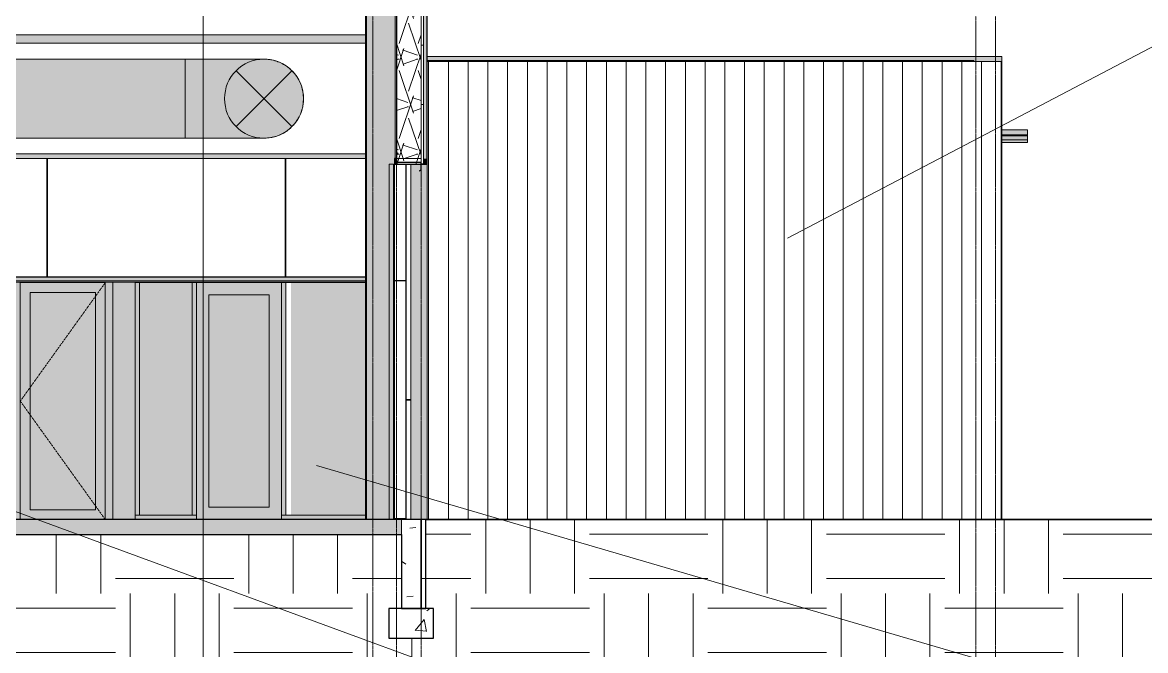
# Model space of a CAD drawing. Header units: inches. Extents: x -23445 to -32, y -314 to 853.
# Drawn here: x -7435.8 to -6980.8, y -53 to 201.4 of the extents above; entities that cross this region are included whole.
import ezdxf

# ---------------------------------------------------------------- set-up
doc = ezdxf.new("R2010")
doc.units = ezdxf.units.IN
doc.header["$MEASUREMENT"] = 0
doc.linetypes.add('Dash 1_16_', pattern=[0.125, 0.0625, -0.0625])
doc.linetypes.add('Grid Line 1_2_', pattern=[0.875, 0.5, -0.125, 0.125, -0.125])
for name, color, linetype, lineweight in [('A-ANNO-IDEN', 131, 'Continuous', 9), ('A-DOOR', 31, 'Continuous', 9), ('A-DOOR-FRAM', 31, 'Continuous', 9), ('A-DOOR-GLAZ', 31, 'Continuous', 9), ('A-FLOR', 192, 'Continuous', 9), ('A-FLOR-LEVL', 51, 'Continuous', 9), ('A-FLOR-MCUT', 51, 'Continuous', 9), ('A-FLOR-PATT', 8, 'Continuous', 25), ('A-GLAZ-CURT', 52, 'Continuous', 9), ('A-GLAZ-CWMG', 51, 'Continuous', 9), ('A-ROOF', 132, 'Continuous', 9), ('A-ROOF-PATT', 132, 'Continuous', 9), ('A-WALL', 113, 'Continuous', 9), ('A-WALL-PATT', 111, 'Continuous', 25), ('C-TOPO', 7, 'Continuous', 9), ('G-ANNO-SYMB', 111, 'Continuous', 9), ('I-WALL', 2, 'Continuous', 9), ('L-SITE-WALL', 31, 'Continuous', 9), ('M-HVAC-DUCT', 70, 'Continuous', 9), ('M-HVAC-DUCT-ANNO', 70, 'Continuous', 9), ('S-BEAM', 12, 'Continuous', 9), ('S-COLS', 52, 'Continuous', 9), ('S-FNDN', 32, 'Continuous', 9), ('S-GRID', 1, 'Continuous', 9)]:
    doc.layers.add(name, color=color, linetype=linetype, lineweight=lineweight)
pattern_1 = [(50, (-21606.15, 72.08), (55.0854, -4.8198), [5.76, -63.36]), (355, (-21606.15, 72.08), (-10.6557, 57.7685), [4.608, -50.688]), (100.451, (-21601.557, 71.68), (44.4295, 52.9487), [4.895, -53.848]), (46.184, (-21606.15, 87.44), (81.9644, -12.712), [8.64, -95.04]), (96.636, (-21599.32, 86.38), (71.7815, 74.8124), [7.343, -80.772]), (351.184, (-21606.15, 87.44), (71.782, 74.8124), [6.912, -76.032]), (21, (-21598.47, 83.6), (45.842, -30.9215), [5.76, -63.36]), (326, (-21598.47, 83.6), (18.687, 55.6915), [4.608, -50.688]), (71.451, (-21594.65, 81.025), (64.529, 24.77), [4.895, -53.848]), (37.5, (-21606.148, 72.082), (0.9339, 25.5668), [2.534, -47.539, 2.534, -48.922, -50.88]), (37.5, (-21606.148, 72.082), (0.9339, 25.5668), [-101.53, 2.534, -48.346]), (7.5, (-21606.148, 72.082), (20.20404, 30.2913), [2.534, -26.803, 2.534, -46.387, -19.392]), (7.5, (-21606.148, 72.082), (20.20404, 30.2913), [-78.259, 2.534, -16.858]), (327.5, (-21623.274, 72.082), (40.9978, -1.7324), [2.534, -16.666, 2.534, -57.37, -79.488]), (327.5, (-21623.274, 72.082), (40.9978, -1.7324), [-79.104, 2.534, -76.954]), (317.5, (-21630.954, 72.082), (44.7889, 7.6878), [2.534, -22.426, 2.534, -37.248, -56.448]), (317.5, (-21630.954, 72.082), (44.7889, 7.6878), [-64.742, 2.534, -53.914])]
pattern_2 = [(0, (-21606.15, 72.08), (48, 48), [48, -48]), (0, (-21606.15, 90.08), (48, 48), [48, -48]), (0, (-21606.15, 108.08), (48, 48), [48, -48]), (90, (-21600.15, 114.08), (-48, 48), [48, -48]), (90, (-21582.15, 114.08), (-48, 48), [48, -48]), (90, (-21564.15, 114.08), (-48, 48), [48, -48])]
pattern_3 = [(90, (-21159.24, 0), (-8, 5e-16), [])]
pattern_4 = [(0, (-21606.148, 72.082), (0, 24), []), (90, (-21606.148, 72.082), (-24, 1e-15), [])]
pattern_5 = [(161.57, (-21605.188, 73.042), (-7.6802237, -0.0009796), [0, -54.643, 6.067, 0]), (18.43, (-21607.108, 73.042), (-7.6802237, 0.0009796), [0, -54.643, 6.067, 0]), (108.43, (-21605.188, 73.042), (3.8382953, -19.20136532), [18.211, -42.499]), (71.57, (-21607.108, 73.042), (3.8382953, 19.20136532), [18.211, -42.499])]

# ---------------------------------------------------------------- blocks, each defined once
blk = doc.blocks.new('Struct_Xcel_Sports Complex_rvt-4-Building Section - North_South looking West _ Fitness Center')
at = {"layer": 'A-FLOR-PATT', "lineweight": 9}
h = blk.add_hatch(dxfattribs=at)
h.set_pattern_fill('FP_51', style=0, pattern_type=2)
h.set_pattern_definition(pattern_1)
h.paths.add_polyline_path([(-21132.3, -6), (-21132.3, 0), (-22790.8, 0), (-22790.8, -6), (-21136.06, -6)], flags=0)
at = {"layer": 'A-WALL-PATT', "lineweight": 9}
h = blk.add_hatch(dxfattribs=at)
h.set_pattern_fill('FP_51', style=0, pattern_type=2)
h.set_pattern_definition(pattern_1)
h.paths.add_polyline_path([(-21132.3, -36), (-21124.3, -36), (-21124.3, 0), (-21132.3, 0), (-21132.3, -19.01)], flags=0)
at = {"layer": 'S-FNDN'}
h = blk.add_hatch(dxfattribs=at)
h.set_pattern_fill('FP_51', color=256, style=0, pattern_type=2)
h.set_pattern_definition(pattern_1)
h.paths.add_polyline_path([(-21137.3, -48), (-21119.3, -48), (-21119.3, -36), (-21137.3, -36)], flags=0)
at = {"layer": 'A-FLOR', "color": 250, "lineweight": 25}
for p, q in [((-21132.3, 0), (-22790.8, 0)), ((-22790.8, -6), (-21132.3, -6))]:
    blk.add_line(p, q, dxfattribs=at)
at = {"layer": 'A-FLOR-MCUT', "color": 7}
blk.add_line((-21132.3, -6), (-21132.3, 0), dxfattribs=at)
at = {"layer": 'A-WALL', "color": 7}
blk.add_line((-21132.3, 0), (-21132.3, -6), dxfattribs=at)
at = {"layer": 'L-SITE-WALL', "color": 250, "lineweight": 25}
for p, q in [((-21124.3, 0), (-21132.3, 0)), ((-21124.3, -36), (-21124.3, 0)), ((-21132.3, -6), (-21132.3, -36)), ((-21132.3, -36), (-21124.3, -36))]:
    blk.add_line(p, q, dxfattribs=at)
at = {"layer": 'S-FNDN', "color": 250, "lineweight": 25}
for p, q in [((-21119.3, -36), (-21137.3, -36)), ((-21137.3, -36), (-21137.3, -48)), ((-21119.3, -48), (-21119.3, -36)), ((-21137.3, -48), (-21119.3, -48))]:
    blk.add_line(p, q, dxfattribs=at)
blk = doc.blocks.new('Girt_C - 10_D-1401750-Building Section - North_South looking West _ Fitness Center')
at = {"layer": 'S-BEAM'}
h = blk.add_hatch(color=256, dxfattribs=at)
h.paths.add_polyline_path([(-22347.3, 96.68), (-22276.55, 96.68), (-22276.55, 98.25), (-22347.3, 98.25)], flags=0)
h.paths.add_polyline_path([(-21146.8, 96.68), (-21146.8, 98.25), (-21381.05, 98.25), (-21381.05, 96.68), (-21174.79, 96.68)], flags=0)
h = blk.add_hatch(color=256, dxfattribs=at)
h.paths.add_polyline_path([(-21146.8, 96.2), (-21146.8, 96.68), (-21381.05, 96.68), (-21381.05, 96.2), (-21174.79, 96.2)], flags=0)
h.paths.add_polyline_path([(-22336.72, 96.2), (-22276.55, 96.2), (-22276.55, 96.68), (-22347.3, 96.68), (-22347.3, 96.2)], flags=0)
blk.add_hatch(color=256, dxfattribs=at).paths.add_polyline_path([(-21240.18, 96.2), (-21240.18, 96.2), (-21252.25, 96.2)], flags=0)
for p, q in [((-21381.05, 96.68), (-21146.8, 96.68)), ((-21146.8, 96.2), (-21381.05, 96.2))]:
    blk.add_line(p, q, dxfattribs=at)
blk = doc.blocks.new('Single-Glass 1 - 2_  10 7_16_ x96_-1318953-Building Section - North_South looking West _ Fitness Center')
at = {"layer": 'A-DOOR'}
h = blk.add_hatch(color=256, dxfattribs=at)
h.paths.add_polyline_path([(-21286.68, 0), (-21252.24, 0), (-21252.25, 96), (-21286.68, 96), (-21286.68, 21.29)], flags=0)
h.paths.add_polyline_path([(-21256.24, 4), (-21282.68, 4), (-21282.68, 92), (-21256.24, 92), (-21256.24, 21.29)], flags=0)
at = {"layer": 'A-DOOR-FRAM'}
blk.add_hatch(color=256, dxfattribs=at).paths.add_polyline_path([(-21252.24, 0), (-21249.24, 0), (-21249.24, 96.2), (-21288.68, 96.2), (-21288.68, 0), (-21286.68, 0), (-21286.68, 96), (-21252.24, 96), (-21252.24, 61.6)], flags=0)
at = {"layer": 'A-DOOR-GLAZ'}
blk.add_hatch(color=256, dxfattribs=at).paths.add_polyline_path([(-21256.24, 4), (-21256.24, 92), (-21282.68, 92), (-21282.68, 4)], flags=0)
at = {"layer": 'A-DOOR', "linetype": 'Dash 1_16_'}
for p in [(-21252.24, 96), (-21252.24, 0)]:
    blk.add_line(p, (-21286.68, 48), dxfattribs=at)
at = {"layer": 'A-DOOR'}
for p, q in [((-21282.68, 4), (-21282.68, 92)), ((-21282.68, 92), (-21256.24, 92)), ((-21256.24, 92), (-21256.24, 4)), ((-21256.24, 4), (-21282.68, 4))]:
    blk.add_line(p, q, dxfattribs=at)
at = {"layer": 'A-DOOR-FRAM'}
for p, q in [((-21286.68, 96), (-21252.24, 96)), ((-21286.68, 0), (-21286.68, 96)), ((-21252.24, 96), (-21252.24, 0)), ((-21249.24, 0), (-21249.24, 96.2))]:
    blk.add_line(p, q, dxfattribs=at)
at = {"layer": 'A-DOOR-GLAZ'}
for p, q in [((-21282.68, 92), (-21256.24, 92)), ((-21282.68, 92), (-21282.68, 4)), ((-21256.24, 92), (-21256.24, 4)), ((-21282.68, 4), (-21256.24, 4))]:
    blk.add_line(p, q, dxfattribs=at)
blk = doc.blocks.new('overhead door - one-983186-Building Section - North_South looking West _ Fitness Center')
at = {"layer": 'A-DOOR'}
blk.add_hatch(color=256, dxfattribs=at).paths.add_polyline_path([(-21136.06, 0), (-21135.43, 0), (-21135.43, 144), (-21137.18, 144), (-21137.18, 0)], flags=0)
for p, q in [((-21137.18, 144), (-21137.18, 0)), ((-21135.43, 144), (-21137.18, 144)), ((-21135.43, 0), (-21135.43, 144)), ((-21137.18, 0), (-21135.43, 0))]:
    blk.add_line(p, q, dxfattribs=at)
blk = doc.blocks.new('Girt_Z - 10_D-1516133-Building Section - North_South looking West _ Fitness Center')
at = {"layer": 'S-BEAM', "lineweight": 15}
for p, q in [((-21133.73, 148.54), (-21134.3, 148.06)), ((-21134.3, 148.06), (-21134.3, 144.69)), ((-21134.19, 148.01), (-21133.66, 148.46)), ((-21134.19, 144.87), (-21134.19, 148.01)), ((-21133.66, 148.46), (-21133.73, 148.54)), ((-21134.3, 144.69), (-21124.49, 144.69)), ((-21124.49, 144.8), (-21134.12, 144.8)), ((-21124.41, 141.72), (-21124.95, 141.27)), ((-21124.95, 141.27), (-21124.88, 141.19)), ((-21124.88, 141.19), (-21124.3, 141.67)), ((-21124.41, 144.61), (-21124.41, 141.72)), ((-21124.3, 141.67), (-21124.3, 144.61))]:
    blk.add_line(p, q, dxfattribs=at)
for centre, radius, start, end in [((-21134.12, 144.88), 0.0782, 183.0424, 270), ((-21124.49, 144.61), 0.188, 0, 90), ((-21124.49, 144.61), 0.0782, 2.1227, 90)]:
    blk.add_arc(centre, radius, start, end, dxfattribs=at)
blk = doc.blocks.new('Girt_C - 10_D-1401751-Building Section - North_South looking West _ Fitness Center')
at = {"layer": 'S-BEAM'}
h = blk.add_hatch(color=256, dxfattribs=at)
h.paths.add_polyline_path([(-21772.45, 146.25), (-21772.38, 146.25), (-21771.17, 148.19), (-21863.55, 148.19), (-21863.55, 146.25), (-21772.45, 146.25)], flags=0)
h.paths.add_polyline_path([(-22346.4, 146.25), (-22336.07, 146.25), (-22334.43, 147.75), (-22334, 148.19), (-22347.3, 148.19), (-22347.3, 146.25)], flags=0)
h.paths.add_polyline_path([(-21146.8, 146.25), (-21146.8, 148.19), (-21381.05, 148.19), (-21381.05, 146.25), (-21155.42, 146.25)], flags=0)
h.paths.add_polyline_path([(-22287.11, 146.25), (-22112.8, 146.25), (-22112.8, 148.19), (-22288.74, 148.19), (-22290.68, 146.25), (-22287.29, 146.25)], flags=0)
h.paths.add_polyline_path([(-21389.05, 146.25), (-21389.05, 148.19), (-21622.3, 148.19), (-21622.3, 146.25), (-21407.18, 146.25)], flags=0)
h.paths.add_polyline_path([(-22104.8, 146.25), (-21871.55, 146.25), (-21871.55, 148.19), (-22104.8, 148.19), (-22104.8, 147.24)], flags=0)
h.paths.add_polyline_path([(-21630.3, 146.25), (-21630.3, 148.19), (-21725.47, 148.19), (-21724.09, 146.25), (-21639.56, 146.25)], flags=0)
h.paths.add_polyline_path([(-21725.37, 146.25), (-21725.37, 146.25), (-21726.73, 148.19), (-21769.91, 148.19), (-21771.18, 146.25), (-21725.42, 146.25)], flags=0)
blk.add_line((-21146.8, 148.19), (-21381.05, 148.19), dxfattribs=at)
blk = doc.blocks.new('Girt_Z - 10_D-1255199-Building Section - North_South looking West _ Fitness Center')
at = {"layer": 'S-BEAM'}
h = blk.add_hatch(color=256, dxfattribs=at)
h.paths.add_polyline_path([(-21146.8, 192.94), (-21146.8, 196.31), (-21381.05, 196.31), (-21381.05, 192.94), (-21174.79, 192.94)], flags=0)
h.paths.add_polyline_path([(-21742.31, 192.94), (-21741.8, 192.94), (-21739.65, 196.31), (-21757.83, 196.26), (-21755.55, 192.94), (-21746.07, 192.94)], flags=0)
h.paths.add_polyline_path([(-21736.69, 192.94), (-21630.3, 192.94), (-21630.3, 196.31), (-21738.4, 196.31), (-21740.56, 192.94)], flags=0)
h.paths.add_polyline_path([(-21389.05, 192.94), (-21389.05, 196.31), (-21622.3, 196.31), (-21622.3, 192.94), (-21407.18, 192.94)], flags=0)
h.paths.add_polyline_path([(-21863.55, 192.94), (-21756.8, 192.94), (-21759.12, 196.31), (-21863.55, 196.31)], flags=0)
h.paths.add_polyline_path([(-21871.55, 192.94), (-21871.55, 196.31), (-22104.8, 196.31), (-22104.8, 192.94), (-21871.95, 192.94)], flags=0)
h.paths.add_polyline_path([(-22112.8, 192.94), (-22112.8, 196.31), (-22347.3, 196.31), (-22347.3, 192.94), (-22123.7, 192.94)], flags=0)
for p, q in [((-21381.05, 196.31), (-21146.8, 196.31)), ((-21381.05, 192.94), (-21146.8, 192.94))]:
    blk.add_line(p, q, dxfattribs=at)
blk = doc.blocks.new('Door_Single_Storefront - one-1371407-Building Section - North_South looking West _ Fitness Center')
at = {"layer": 'A-DOOR'}
h = blk.add_hatch(color=256, dxfattribs=at)
h.paths.add_polyline_path([(-21180.87, 0), (-21180.87, 96), (-21215.3, 96), (-21215.3, 0)], flags=0)
h.paths.add_polyline_path([(-21185.87, 5), (-21210.3, 5), (-21210.3, 91), (-21185.87, 91), (-21185.87, 61.6)], flags=0)
blk.add_hatch(color=256, dxfattribs=at).paths.add_polyline_path([(-21210.3, 5), (-21185.87, 5), (-21185.87, 91), (-21210.3, 91), (-21210.3, 29.44)], flags=0)
for p, q in [((-21210.3, 5), (-21210.3, 91)), ((-21210.3, 91), (-21185.87, 91)), ((-21185.87, 91), (-21185.87, 5)), ((-21185.87, 5), (-21210.3, 5))]:
    blk.add_line(p, q, dxfattribs=at)
blk = doc.blocks.new('System Panel - Interior Glazing-1220302-Building Section - North_South looking West _ Fitness Center')
at = {"layer": 'A-GLAZ-CURT'}
blk.add_hatch(color=256, dxfattribs=at).paths.add_polyline_path([(-21381.05, 1.75), (-21349.74, 1.75), (-21349.74, 96), (-21381.05, 96), (-21381.05, 4)], flags=0)
blk = doc.blocks.new('Rectangular Mullion - Interior 1_75_ x 4_5_-1319887-Building Section - North_South looking West _ Fitness Center')
at = {"layer": 'A-GLAZ-CWMG'}
blk.add_hatch(color=256, dxfattribs=at).paths.add_polyline_path([(-21216.18, 96), (-21216.18, 96.2), (-21240.18, 96.2), (-21240.18, 96)], flags=0)
for q in [(-21240.18, 96.2), (-21216.18, 96)]:
    blk.add_line((-21240.18, 96), q, dxfattribs=at)
blk = doc.blocks.new('Rectangular Mullion - Interior 1_75_ x 4_5_-V177-Building Section - North_South looking West _ Fitness Center')
at = {"layer": 'A-GLAZ-CWMG'}
blk.add_hatch(color=256, dxfattribs=at).paths.add_polyline_path([(-21312.68, 96), (-21312.68, 96.2), (-21348.87, 96.2), (-21348.87, 96), (-21329.71, 96)], flags=0)
blk.add_line((-21348.87, 96), (-21312.68, 96), dxfattribs=at)
blk = doc.blocks.new('Rectangular Mullion - Interior 1_75_ x 4_5_-V180-Building Section - North_South looking West _ Fitness Center')
at = {"layer": 'A-GLAZ-CWMG'}
blk.add_hatch(color=256, dxfattribs=at).paths.add_polyline_path([(-21174.79, 0), (-21146.8, 0), (-21146.8, 1.75), (-21180.87, 1.75), (-21180.87, 0)], flags=0)
for p in [(-21180.87, 0), (-21146.8, 1.75)]:
    blk.add_line(p, (-21180.87, 1.75), dxfattribs=at)
blk = doc.blocks.new('Rectangular Mullion - Interior 1_75_ x 4_5_-V181-Building Section - North_South looking West _ Fitness Center')
at = {"layer": 'A-GLAZ-CWMG'}
blk.add_hatch(color=256, dxfattribs=at).paths.add_polyline_path([(-21215.3, 1.75), (-21215.3, 96), (-21217.05, 96), (-21217.05, 1.75)], flags=0)
for p, q in [((-21217.05, 96), (-21215.3, 96)), ((-21217.05, 96), (-21217.05, 1.75)), ((-21215.3, 1.75), (-21215.3, 96)), ((-21215.3, 1.75), (-21217.05, 1.75))]:
    blk.add_line(p, q, dxfattribs=at)
blk = doc.blocks.new('System Panel - Interior Glazing-1319791-Building Section - North_South looking West _ Fitness Center')
at = {"layer": 'A-GLAZ-CURT'}
blk.add_hatch(color=256, dxfattribs=at).paths.add_polyline_path([(-21310.27, 1.75), (-21290.43, 1.75), (-21290.43, 96), (-21311.8, 96), (-21311.8, 1.75), (-21310.59, 1.75)], flags=0)
blk = doc.blocks.new('Rectangular Mullion - Interior 1_75_ x 4_5_-V182-Building Section - North_South looking West _ Fitness Center')
at = {"layer": 'A-GLAZ-CWMG'}
blk.add_hatch(color=256, dxfattribs=at).paths.add_polyline_path([(-21215.3, 0), (-21215.3, 1.75), (-21240.18, 1.75), (-21240.18, 0)], flags=0)
for p, q in [((-21240.18, 0), (-21240.18, 1.75)), ((-21215.3, 1.75), (-21240.18, 1.75)), ((-21215.3, 1.75), (-21215.3, 0))]:
    blk.add_line(p, q, dxfattribs=at)
blk = doc.blocks.new('Rectangular Mullion - Interior 1_75_ x 4_5_-1220298-Building Section - North_South looking West _ Fitness Center')
at = {"layer": 'A-GLAZ-CWMG'}
blk.add_hatch(color=256, dxfattribs=at).paths.add_polyline_path([(-21238.43, 1.75), (-21238.43, 96), (-21240.18, 96), (-21240.18, 1.75)], flags=0)
for p, q in [((-21240.18, 96), (-21238.43, 96)), ((-21240.18, 96), (-21240.18, 1.75)), ((-21238.43, 1.75), (-21238.43, 96)), ((-21238.43, 1.75), (-21240.18, 1.75))]:
    blk.add_line(p, q, dxfattribs=at)
blk = doc.blocks.new('Rectangular Mullion - Interior 1_75_ x 4_5_-1319891-Building Section - North_South looking West _ Fitness Center')
at = {"layer": 'A-GLAZ-CWMG'}
blk.add_hatch(color=256, dxfattribs=at).paths.add_polyline_path([(-21174.79, 96), (-21146.8, 96), (-21146.8, 96.2), (-21179.99, 96.2), (-21179.99, 96)], flags=0)
blk.add_line((-21179.99, 96), (-21146.8, 96), dxfattribs=at)
blk = doc.blocks.new('HSS-Hollow Structural Section - HSS1-1_2X1-1_2X1_8 - Obsolete-1396620-Building Section - North_South looking West _ Fitness Center')
at = {"layer": 'S-BEAM'}
h = blk.add_hatch(color=256, dxfattribs=at)
h.paths.add_polyline_path([(-20878.55, 154.15), (-20878.55, 155.18), (-20889.05, 155.18), (-20889.05, 154.15), (-20884.31, 154.15)], flags=0)
h.paths.add_polyline_path([(-22808.3, 154.15), (-22798.62, 154.15), (-22798.62, 155.18), (-22803.16, 155.18), (-22808.3, 154.97)], flags=0)
h = blk.add_hatch(color=256, dxfattribs=at)
h.paths.add_polyline_path([(-20878.55, 155.18), (-20878.55, 155.4), (-20889.05, 155.34), (-20889.05, 155.18), (-20884.31, 155.18)], flags=0)
h.paths.add_polyline_path([(-22798.62, 155.18), (-22798.62, 155.37), (-22801.49, 155.18)], flags=0)
h = blk.add_hatch(color=256, dxfattribs=at)
h.paths.add_polyline_path([(-20878.55, 153.9), (-20878.55, 154.15), (-20889.05, 154.15), (-20889.05, 153.9), (-20884.31, 153.9)], flags=0)
h.paths.add_polyline_path([(-22801.49, 153.9), (-22798.62, 153.98), (-22798.62, 154.15), (-22808.3, 154.15), (-22808.3, 153.9)], flags=0)
for p, q in [((-20878.55, 155.4), (-20889.05, 155.4)), ((-20878.55, 155.4), (-20878.55, 155.18)), ((-20878.55, 155.18), (-20878.55, 154.15)), ((-20889.05, 153.86), (-20878.55, 153.86)), ((-20878.55, 154.15), (-20878.55, 153.9)), ((-20878.55, 153.9), (-20878.55, 153.86))]:
    blk.add_line(p, q, dxfattribs=at)
blk = doc.blocks.new('HSS-Hollow Structural Section - HSS1-1_2X1-1_2X1_8 - Obsolete-V186-Building Section - North_South looking West _ Fitness Center')
at = {"layer": 'S-BEAM'}
h = blk.add_hatch(color=256, dxfattribs=at)
h.paths.add_polyline_path([(-20878.55, 152.98), (-20878.55, 153.86), (-20889.05, 153.86), (-20889.05, 152.98), (-20884.31, 152.98)], flags=0)
h.paths.add_polyline_path([(-22808.3, 153.46), (-22798.8, 153.86), (-22808.3, 153.86)], flags=0)
blk.add_hatch(color=256, dxfattribs=at).paths.add_polyline_path([(-20884.31, 152.74), (-20878.55, 152.81), (-20878.55, 152.98), (-20889.05, 152.98), (-20889.05, 152.74)], flags=0)
for p, q in [((-20889.05, 152.69), (-20878.55, 152.69)), ((-20878.55, 153.86), (-20878.55, 152.98)), ((-20878.55, 152.98), (-20878.55, 152.74)), ((-20878.55, 152.74), (-20878.55, 152.7))]:
    blk.add_line(p, q, dxfattribs=at)
blk = doc.blocks.new('Round Elbow - 1_0 D-V187-Building Section - North_South looking West _ Fitness Center')
at = {"layer": 'M-HVAC-DUCT'}
for points in [[(-21218.13, 170.5), (-21203.93, 170.5), (-21203.68, 173.3), (-21202.85, 176.22), (-21201.78, 178.5), (-21200.18, 180.78), (-21198.21, 182.76), (-21195.93, 184.36), (-21193.05, 185.63), (-21190.71, 186.26), (-21188.86, 186.5), (-21219.93, 186.5), (-21219.93, 170.5)], [(-21189.31, 154.5), (-21187.93, 154.5), (-21190.71, 154.74), (-21193.4, 155.46), (-21195.93, 156.64), (-21198.21, 158.24), (-21200.18, 160.22), (-21201.78, 162.5), (-21202.96, 165.03), (-21203.68, 167.72), (-21203.93, 170.5), (-21219.93, 170.5), (-21219.93, 154.5), (-21189.54, 154.5)]]:
    blk.add_hatch(color=256, dxfattribs=at).paths.add_polyline_path(points, flags=0)
for p, q in [((-21219.93, 170.5), (-21219.93, 186.5)), ((-21219.93, 154.5), (-21219.93, 170.5))]:
    blk.add_line(p, q, dxfattribs=at)
at = {"layer": 'M-HVAC-DUCT', "flags": 128}
for points in [[(-21219.93, 186.5), (-21218.65, 186.5), (-21217.37, 186.5), (-21216.1, 186.5), (-21214.83, 186.5), (-21213.57, 186.5), (-21212.32, 186.5), (-21211.08, 186.5), (-21209.86, 186.5), (-21208.66, 186.5), (-21207.47, 186.5), (-21206.3, 186.5), (-21205.15, 186.5), (-21204.03, 186.5), (-21202.93, 186.5), (-21201.86, 186.5), (-21200.82, 186.5), (-21199.81, 186.5), (-21198.83, 186.5), (-21197.88, 186.5), (-21196.97, 186.5), (-21196.1, 186.5), (-21195.26, 186.5), (-21194.47, 186.5), (-21193.71, 186.5), (-21193, 186.5), (-21192.33, 186.5), (-21191.71, 186.5), (-21191.12, 186.5), (-21190.59, 186.5), (-21190.1, 186.5), (-21189.66, 186.5), (-21189.27, 186.5), (-21188.93, 186.5), (-21188.64, 186.5), (-21188.39, 186.5), (-21188.2, 186.5), (-21188.06, 186.5), (-21187.97, 186.5)], [(-21187.93, 186.5), (-21187.29, 186.49), (-21186.65, 186.45), (-21186.01, 186.38), (-21185.38, 186.3), (-21185.13, 186.25)], [(-21185.11, 186.25), (-21184.75, 186.18), (-21184.12, 186.04), (-21183.51, 185.88), (-21182.89, 185.69), (-21182.49, 185.54)], [(-21182.43, 185.52), (-21182.29, 185.47), (-21181.7, 185.24), (-21181.11, 184.98), (-21180.54, 184.69), (-21179.98, 184.39), (-21179.43, 184.06), (-21178.89, 183.71), (-21178.37, 183.33), (-21177.87, 182.94), (-21177.67, 182.78)], [(-21177.62, 182.73), (-21177.38, 182.53), (-21176.91, 182.1), (-21176.45, 181.65), (-21176.01, 181.18), (-21175.6, 180.69), (-21175.2, 180.19), (-21174.82, 179.68), (-21174.46, 179.14), (-21174.13, 178.6), (-21173.82, 178.04), (-21173.53, 177.47), (-21173.26, 176.89), (-21173.02, 176.3), (-21172.91, 176.01)], [(-21172.88, 175.94), (-21172.8, 175.7), (-21172.6, 175.09), (-21172.43, 174.47), (-21172.28, 173.85), (-21172.16, 173.22), (-21172.06, 172.59), (-21171.99, 171.95), (-21171.95, 171.31), (-21171.93, 170.67), (-21171.93, 170.5)], [(-21171.93, 170.5), (-21171.94, 169.86), (-21171.98, 169.22), (-21172.04, 168.58), (-21172.13, 167.95), (-21172.17, 167.75)], [(-21172.9, 165), (-21172.95, 164.86), (-21173.19, 164.27), (-21173.45, 163.68), (-21173.74, 163.11), (-21174.04, 162.55), (-21174.37, 162), (-21174.72, 161.47), (-21175.09, 160.94), (-21175.49, 160.44), (-21175.65, 160.24)], [(-21172.18, 167.69), (-21172.25, 167.32), (-21172.39, 166.7), (-21172.55, 166.08), (-21172.74, 165.47), (-21172.89, 165.04)], [(-21175.7, 160.19), (-21175.9, 159.95), (-21176.33, 159.48), (-21176.78, 159.02), (-21177.25, 158.59), (-21177.73, 158.17), (-21178.23, 157.77), (-21178.75, 157.39), (-21179.28, 157.04), (-21179.83, 156.7), (-21180.39, 156.39), (-21180.96, 156.1), (-21181.54, 155.83), (-21182.13, 155.59), (-21182.42, 155.48)], [(-21182.49, 155.46), (-21182.73, 155.37), (-21183.34, 155.17), (-21183.96, 155), (-21184.58, 154.85), (-21185.21, 154.73), (-21185.84, 154.64), (-21186.48, 154.57), (-21187.12, 154.52), (-21187.76, 154.5), (-21187.93, 154.5)], [(-21187.95, 154.5), (-21188.03, 154.5), (-21188.16, 154.5), (-21188.34, 154.5), (-21188.57, 154.5), (-21188.84, 154.5), (-21189.17, 154.5), (-21189.55, 154.5), (-21189.98, 154.5), (-21190.45, 154.5), (-21190.98, 154.5), (-21191.54, 154.5), (-21192.16, 154.5), (-21192.82, 154.5), (-21193.52, 154.5), (-21194.26, 154.5), (-21195.05, 154.5), (-21195.87, 154.5), (-21196.73, 154.5), (-21197.63, 154.5), (-21198.57, 154.5), (-21199.54, 154.5), (-21200.54, 154.5), (-21201.58, 154.5), (-21202.64, 154.5), (-21203.73, 154.5), (-21204.85, 154.5), (-21205.99, 154.5), (-21207.15, 154.5), (-21208.33, 154.5), (-21209.53, 154.5), (-21210.75, 154.5), (-21211.99, 154.5), (-21213.23, 154.5), (-21214.49, 154.5), (-21215.75, 154.5), (-21217.03, 154.5), (-21218.3, 154.5), (-21219.58, 154.5), (-21219.93, 154.5)]]:
    blk.add_lwpolyline(points, dxfattribs=at)

msp = doc.modelspace()

# ---------------------------------------------------------------- hatches: boundary and pattern name
at = {"layer": 'A-ROOF', "lineweight": 5}
for points in [[(-7039.06, 185.6), (-7039.06, 187.6), (-7271.81, 187.6), (-7271.81, 185.6), (-7092.41, 185.6)], [(-7039.06, 155.87), (-7028.56, 155.87), (-7028.56, 157.87), (-7039.06, 157.87), (-7039.06, 157.32)]]:
    msp.add_hatch(color=256, dxfattribs=at).paths.add_polyline_path(points, flags=0)
at = {"layer": 'A-ROOF-PATT'}
h = msp.add_hatch(dxfattribs=at)
h.set_pattern_fill('FP_6', color=256, style=0, pattern_type=2)
h.set_pattern_definition([(90, (-174.388, -762.154), (-16.082, 1e-15), [])])
h.paths.add_polyline_path([(-7037.49, 155.4), (-7028.56, 155.4), (-7028.56, 155.87), (-7039.06, 155.87), (-7039.06, 155.4)], flags=0)
h.paths.add_polyline_path([(-8596.68, 186.22), (-8522.81, 186.22), (-8522.81, 186.72), (-8596.68, 186.72)], flags=0)
at = {"layer": 'A-WALL'}
for points in [[(-7273.31, 146.25), (-7271.81, 146.25), (-7271.81, 335), (-7273.31, 335), (-7273.31, 152.28)], [(-7273.31, 144), (-7271.81, 144), (-7271.81, 146.25), (-7273.31, 146.25)]]:
    msp.add_hatch(color=256, dxfattribs=at).paths.add_polyline_path(points, flags=0)
at = {"layer": 'A-WALL', "lineweight": 5}
for points in [[(-7285.06, 144), (-7284.31, 144), (-7284.31, 146.25), (-7285.06, 146.25)], [(-7271.81, 0), (-7271.81, 144), (-7274.31, 144), (-7274.31, 141.67), (-7274.88, 141.19), (-7274.95, 141.27), (-7274.42, 141.72), (-7274.42, 144), (-7278.43, 144), (-7278.43, 0), (-7272.31, 0)]]:
    msp.add_hatch(color=256, dxfattribs=at).paths.add_polyline_path(points, flags=0)
at = {"layer": 'A-WALL-PATT', "lineweight": 9}
h = msp.add_hatch(dxfattribs=at)
h.set_pattern_fill('FP_43', color=256, style=0, pattern_type=2)
h.set_pattern_definition(pattern_5)
h.paths.add_polyline_path([(-7274.31, 146.25), (-7274.31, 335), (-7284.31, 335), (-7284.31, 146.25), (-7276.38, 146.25)], flags=0)
h = msp.add_hatch(dxfattribs=at)
h.set_pattern_fill('FP_48', color=256, style=0, pattern_type=2)
h.set_pattern_definition(pattern_4)
h.paths.add_polyline_path([(-7274.31, 146.25), (-7273.31, 146.25), (-7273.31, 335), (-7274.31, 335), (-7274.31, 152.28)], flags=0)
h = msp.add_hatch(dxfattribs=at)
h.set_pattern_fill('FP_47', color=256, style=0, pattern_type=2)
h.set_pattern_definition(pattern_3)
h.paths.add_polyline_path([(-7271.81, 0), (-7050.31, 0), (-7050.31, 186), (-7271.81, 185.96), (-7271.81, 0.33)], flags=0)
h = msp.add_hatch(dxfattribs=at)
h.set_pattern_fill('FP_47', color=256, style=0, pattern_type=2)
h.set_pattern_definition(pattern_3)
h.paths.add_polyline_path([(-7050.31, 0), (-7039.06, 0), (-7039.06, 185.6), (-7050.31, 185.6), (-7050.31, 61.6)], flags=0)
h = msp.add_hatch(dxfattribs=at)
h.set_pattern_fill('FP_53', color=256, style=0, pattern_type=2)
h.set_pattern_definition([(90, (-20550.05, -673.75), (-193, -193), [48, -145]), (180, (-20550.05, -673.75), (-2e-14, -193), [96.25, -96.75]), (270, (-20646.3, -625.75), (-193, -193), [48, -145]), (180, (-20550.05, -625.75), (-2e-14, -193), [96.25, -96.75]), (270, (-20646.55, -625.75), (-193, -193), [48, -145]), (180, (-20646.55, -625.75), (-2e-14, -193), [96.25, -96.75]), (90, (-20742.8, -673.75), (-193, -193), [48, -145]), (180, (-20646.55, -673.75), (-2e-14, -193), [96.25, -96.75]), (90, (-20598.05, -625.5), (-193, -193), [48, -145]), (180, (-20549.8, -625.5), (-2e-14, -193), [48.25, -144.75]), (180, (-20549.8, -577.5), (-2e-14, -193), [48.25, -144.75]), (90, (-20694.55, -625.5), (-193, -193), [48, -145]), (180, (-20598.3, -625.5), (-2e-14, -193), [96.25, -96.75]), (270, (-20598.3, -577.5), (-193, -193), [48, -145]), (180, (-20598.3, -577.5), (-2e-14, -193), [96.25, -96.75]), (180, (-20694.8, -625.5), (-2e-14, -193), [48, -145]), (270, (-20694.8, -577.5), (-193, -193), [48, -145]), (180, (-20694.8, -577.5), (-2e-14, -193), [48, -145]), (90, (-20550.05, -577.25), (-193, -193), [48, -145]), (180, (-20550.05, -577.25), (-2e-14, -193), [96.25, -96.75]), (270, (-20646.3, -529.25), (-193, -193), [48, -145]), (180, (-20550.05, -529.25), (-2e-14, -193), [96.25, -96.75]), (270, (-20646.55, -529.25), (-193, -193), [48, -145]), (180, (-20646.55, -529.25), (-2e-14, -193), [96.25, -96.75]), (270, (-20742.8, -529.25), (-193, -193), [48, -145]), (180, (-20646.55, -577.25), (-2e-14, -193), [96.25, -96.75]), (90, (-20598.05, -529), (-193, -193), [48, -145]), (180, (-20549.8, -529), (-2e-14, -193), [48.25, -144.75]), (180, (-20549.8, -481), (-2e-14, -193), [48.25, -144.75]), (90, (-20694.55, -529), (-193, -193), [48, -145]), (180, (-20598.3, -529), (-2e-14, -193), [96.25, -96.75]), (270, (-20598.3, -481), (-193, -193), [48, -145]), (180, (-20598.3, -481), (-2e-14, -193), [96.25, -96.75]), (180, (-20694.8, -529), (-2e-14, -193), [48, -145]), (270, (-20694.8, -481), (-193, -193), [48, -145]), (180, (-20694.8, -481), (-2e-14, -193), [48, -145])])
h.paths.add_polyline_path([(-7539.06, 1), (-7539.06, 146.25), (-7679.43, 146.25), (-7679.43, 1), (-7539.17, 1)], flags=0)
h.paths.add_polyline_path([(-7580.83, 34.87), (-7580.83, 34.88), (-7579.44, 34.87)], flags=0)
h.paths.add_polyline_path([(-7440.99, 98.25), (-7296.81, 98.25), (-7296.81, 146.25), (-7531.06, 146.25), (-7531.06, 98.25), (-7479.72, 98.25)], flags=0)
h = msp.add_hatch(dxfattribs=at)
h.set_pattern_fill('FP_43', color=256, style=0, pattern_type=2)
h.set_pattern_definition(pattern_5)
h.paths.add_polyline_path([(-7276.38, 144), (-7274.31, 144), (-7274.31, 146.25), (-7284.31, 146.25), (-7284.31, 144)], flags=0)
h = msp.add_hatch(dxfattribs=at)
h.set_pattern_fill('FP_48', color=256, style=0, pattern_type=2)
h.set_pattern_definition(pattern_4)
h.paths.add_polyline_path([(-7274.31, 144), (-7273.31, 144), (-7273.31, 146.25), (-7274.31, 146.25)], flags=0)
h = msp.add_hatch(dxfattribs=at)
h.set_pattern_fill('FP_49', color=256, style=0, pattern_type=2)
h.set_pattern_definition([(0, (-21128.18, 0.25), (-193, 193), [48, -145]), (90, (-21128.18, 0.25), (-193, 1e-14), [96.25, -96.75]), (180, (-21080.18, 96.5), (-193, 193), [48, -145]), (90, (-21080.18, 0.25), (-193, 1e-14), [96.25, -96.75]), (180, (-21080.18, 96.75), (-193, 193), [48, -145]), (90, (-21080.18, 96.75), (-193, 1e-14), [96.25, -96.75]), (0, (-21128.18, 193), (-193, 193), [48, -145]), (90, (-21128.18, 96.75), (-193, 1e-14), [96.25, -96.75]), (0, (-21079.93, 48.25), (-193, 193), [48, -145]), (90, (-21079.93, 0), (-193, 1e-14), [48.25, -144.75]), (90, (-21031.93, 0), (-193, 1e-14), [48.25, -144.75]), (0, (-21079.93, 144.75), (-193, 193), [48, -145]), (90, (-21079.93, 48.5), (-193, 1e-14), [96.25, -96.75]), (180, (-21031.93, 48.5), (-193, 193), [48, -145]), (90, (-21031.93, 48.5), (-193, 1e-14), [96.25, -96.75]), (90, (-21079.93, 145), (-193, 1e-14), [48, -145]), (180, (-21031.93, 145), (-193, 193), [48, -145]), (90, (-21031.93, 145), (-193, 1e-14), [48, -145]), (0, (-21031.68, 0.25), (-193, 193), [48, -145]), (90, (-21031.68, 0.25), (-193, 1e-14), [96.25, -96.75]), (180, (-20983.68, 96.5), (-193, 193), [48, -145]), (90, (-20983.68, 0.25), (-193, 1e-14), [96.25, -96.75]), (180, (-20983.68, 96.75), (-193, 193), [48, -145]), (90, (-20983.68, 96.75), (-193, 1e-14), [96.25, -96.75]), (180, (-20983.68, 193), (-193, 193), [48, -145]), (90, (-21031.68, 96.75), (-193, 1e-14), [96.25, -96.75]), (0, (-20983.43, 48.25), (-193, 193), [48, -145]), (90, (-20983.43, 0), (-193, 1e-14), [48.25, -144.75]), (90, (-20935.43, 0), (-193, 1e-14), [48.25, -144.75]), (0, (-20983.43, 144.75), (-193, 193), [48, -145]), (90, (-20983.43, 48.5), (-193, 1e-14), [96.25, -96.75]), (180, (-20935.43, 48.5), (-193, 193), [48, -145]), (90, (-20935.43, 48.5), (-193, 1e-14), [96.25, -96.75]), (90, (-20983.43, 145), (-193, 1e-14), [48, -145]), (180, (-20935.43, 145), (-193, 193), [48, -145]), (90, (-20935.43, 145), (-193, 1e-14), [48, -145])])
h.paths.add_polyline_path([(-7285.06, 0), (-7278.43, 0), (-7278.43, 144), (-7285.06, 144), (-7285.06, 21.29)], flags=0)
h = msp.add_hatch(dxfattribs=at)
h.set_pattern_fill('FP_48', color=256, style=0, pattern_type=2)
h.set_pattern_definition(pattern_4)
h.paths.add_polyline_path([(-7274.31, -36), (-7272.31, -36), (-7272.31, 0), (-7274.31, 0), (-7274.31, -19.01)], flags=0)
at = {"layer": 'C-TOPO'}
h = msp.add_hatch(dxfattribs=at)
h.set_pattern_fill('FP_42', color=256, style=0, pattern_type=2)
h.set_pattern_definition(pattern_2)
h.paths.add_polyline_path([(-9028.96, -99.62), (-7274.95, -99.62), (-7274.95, -48), (-7287.31, -48), (-7287.31, -36), (-7282.31, -36), (-7282.31, -6), (-8940.81, -6), (-8940.81, -36), (-8935.81, -36), (-8935.81, -48), (-8953.81, -48), (-8953.81, -36), (-8950.81, -36), (-8950.81, 0), (-9183.88, 0), (-9183.88, -99.62), (-9032.8, -99.62)], flags=0)
h = msp.add_hatch(dxfattribs=at)
h.set_pattern_fill('FP_42', color=256, style=0, pattern_type=2)
h.set_pattern_definition(pattern_2)
h.paths.add_polyline_path([(-6807.33, -99.62), (-6705.1, -99.62), (-6705.1, 0), (-7272.31, 0), (-7272.31, -36), (-7269.31, -36), (-7269.31, -48), (-7274.95, -48), (-7274.95, -99.62), (-6810.25, -99.62)], flags=0)
at = {"layer": 'I-WALL', "lineweight": 5}
msp.add_hatch(color=256, dxfattribs=at).paths.add_polyline_path([(-7390.18, 0), (-7390.18, 96.2), (-7399.24, 96.2), (-7399.24, 0)], flags=0)
at = {"layer": 'M-HVAC-DUCT', "lineweight": 5}
for points in [[(-8409.26, 170.5), (-7369.93, 170.5), (-7369.93, 186.5), (-8425.8, 186.5), (-8425.8, 170.5)], [(-8423.79, 154.5), (-7369.93, 154.5), (-7369.93, 170.5), (-8425.8, 170.5), (-8425.8, 154.5)]]:
    msp.add_hatch(color=256, dxfattribs=at).paths.add_polyline_path(points, flags=0)
at = {"layer": 'M-HVAC-DUCT-ANNO'}
msp.add_hatch(color=256, dxfattribs=at).paths.add_polyline_path([(-7337.93, 154.5), (-7335.15, 154.74), (-7332.46, 155.46), (-7329.64, 156.85), (-7327.65, 158.24), (-7325.68, 160.22), (-7324.08, 162.5), (-7322.9, 165.03), (-7322.18, 167.72), (-7321.93, 170.5), (-7322.18, 173.28), (-7322.9, 175.97), (-7324.08, 178.5), (-7325.68, 180.78), (-7327.65, 182.76), (-7329.93, 184.36), (-7332.46, 185.54), (-7335.15, 186.26), (-7337.93, 186.5), (-7340.71, 186.26), (-7343.4, 185.54), (-7345.93, 184.36), (-7348.46, 182.51), (-7350.19, 180.78), (-7351.79, 178.5), (-7352.97, 175.97), (-7353.69, 173.28), (-7353.93, 170.5), (-7353.69, 167.72), (-7352.97, 165.03), (-7351.69, 162.36), (-7350.19, 160.22), (-7348.22, 158.24), (-7345.93, 156.64), (-7343.4, 155.46), (-7340.71, 154.74), (-7339.32, 154.62)], flags=0)
at = {"layer": 'S-COLS', "lineweight": 5}
for points in [[(-7285.26, 0), (-7285.06, 0), (-7284.97, 146.25), (-7284.74, 146.25), (-7284.79, 388.92), (-7285.06, 388.92), (-7285.09, 386.7), (-7285.43, 386.69), (-7285.43, 0), (-7285.27, 0)], [(-7284.31, 146.25), (-7284.31, 388.92), (-7284.74, 388.92), (-7284.74, 146.25)], [(-7296.81, 0), (-7296.37, 0), (-7296.37, 386.23), (-7296.81, 386.21), (-7296.81, 21.29)], [(-7295.86, 0), (-7295.68, 0), (-7295.68, 386.26), (-7296.37, 386.23), (-7296.33, 0), (-7296.03, 0)], [(-7287.18, 0), (-7287.18, 144), (-7285.43, 144), (-7285.43, 386.69), (-7295.68, 386.26), (-7295.68, 0)]]:
    msp.add_hatch(color=256, dxfattribs=at).paths.add_polyline_path(points, flags=0)

# ---------------------------------------------------------------- linework, layer by layer
at = {"layer": 'A-ANNO-IDEN', "color": 153}
for p, q in [((-7125.8, 114.05), (-6968, 196.71)), ((-7636.29, 75.6), (-6968, -169.18)), ((-7316.69, 21.88), (-6968, -79.97))]:
    msp.add_line(p, q, dxfattribs=at)
at = {"layer": 'A-FLOR-LEVL', "linetype": 'Grid Line 1_2_'}
msp.add_line((-9377.38, 0), (-6327.09, 0), dxfattribs=at)
at = {"layer": 'A-ROOF'}
for p, q in [((-7271.81, 187.6), (-7039.06, 187.6)), ((-7039.06, 187.6), (-7039.06, 185.6)), ((-7050.31, 185.6), (-7271.81, 185.6)), ((-7039.06, 157.87), (-7028.56, 157.87)), ((-7028.56, 155.87), (-7039.06, 155.87)), ((-7028.56, 155.41), (-7028.56, 157.87))]:
    msp.add_line(p, q, dxfattribs=at)
at = {"layer": 'A-WALL', "lineweight": 25}
for p, q in [((-7284.31, 335), (-7284.31, 146.25)), ((-7271.81, 144), (-7271.81, 335)), ((-7284.31, 146.25), (-7285.06, 146.25)), ((-7285.06, 146.25), (-7285.06, 144)), ((-7285.06, 144), (-7271.81, 144))]:
    msp.add_line(p, q, dxfattribs=at)
at = {"layer": 'A-WALL'}
for p, q in [((-7274.31, 144), (-7274.31, 335)), ((-7273.31, 144), (-7273.31, 335)), ((-7050.31, 186), (-7271.81, 186)), ((-7050.31, 185.6), (-7050.31, 186)), ((-7039.06, 185.6), (-7050.31, 185.6)), ((-7039.06, 185.6), (-7039.06, 0)), ((-7274.31, 146.25), (-7284.31, 146.25)), ((-7284.31, 144), (-7284.31, 146.25)), ((-7285.06, 0), (-7285.06, 144)), ((-7278.43, 0), (-7278.43, 144)), ((-7271.81, 144), (-7271.81, 0))]:
    msp.add_line(p, q, dxfattribs=at)
at = {"layer": 'C-TOPO', "lineweight": 35}
for p, q in [((-7141.55, 0), (-7272.31, 0)), ((-7122.71, 0), (-7141.55, 0)), ((-7066.05, 0), (-7122.71, 0)), ((-6965.67, 0), (-7066.05, 0))]:
    msp.add_line(p, q, dxfattribs=at)
at = {"layer": 'C-TOPO'}
for p, q in [((-7141.55, 0), (-7272.31, 0)), ((-7122.71, 0), (-7141.55, 0)), ((-7122.71, 0), (-7066.05, 0)), ((-6965.67, 0), (-7066.05, 0))]:
    msp.add_line(p, q, dxfattribs=at)
at = {"layer": 'G-ANNO-SYMB'}
msp.add_line((-7362.53, 545.16), (-7362.53, -79.66), dxfattribs=at)
at = {"layer": 'I-WALL'}
for p, q in [((-7296.81, 146.25), (-7531.06, 146.25)), ((-7531.06, 98.25), (-7296.81, 98.25))]:
    msp.add_line(p, q, dxfattribs=at)
at = {"layer": 'L-SITE-WALL', "lineweight": 25}
for p, q in [((-7274.31, 0), (-7274.31, -36)), ((-7272.31, 0), (-7274.31, 0)), ((-7272.31, -36), (-7272.31, 0)), ((-7274.31, -36), (-7272.31, -36))]:
    msp.add_line(p, q, dxfattribs=at)
at = {"layer": 'M-HVAC-DUCT'}
for p, q in [((-7369.93, 186.5), (-8425.8, 186.5)), ((-7369.93, 186.5), (-7369.93, 154.5)), ((-8425.8, 154.5), (-7369.93, 154.5))]:
    msp.add_line(p, q, dxfattribs=at)
at = {"layer": 'M-HVAC-DUCT-ANNO'}
for p, q in [((-7349.25, 181.81), (-7326.62, 159.19)), ((-7326.62, 181.81), (-7349.25, 159.19))]:
    msp.add_line(p, q, dxfattribs=at)
for start, end in [(0, 180), (180, 360)]:
    msp.add_arc((-7337.93, 170.5), 16, start, end, dxfattribs=at)
at = {"layer": 'S-COLS'}
for p, q in [((-7284.74, 388.92), (-7284.74, 146.25)), ((-7296.81, 386.21), (-7296.81, 0)), ((-7296.37, 386.23), (-7296.37, 0))]:
    msp.add_line(p, q, dxfattribs=at)
at = {"layer": 'S-GRID', "linetype": 'Grid Line 1_2_'}
for p, q in [((-7293.81, -293.04), (-7293.81, 738.66)), ((-7284.31, -293.04), (-7284.31, 738.66)), ((-7274.31, -293.04), (-7274.31, 738.66)), ((-7049.56, -293.04), (-7049.56, 738.66)), ((-7041.56, -293.04), (-7041.56, 738.66))]:
    msp.add_line(p, q, dxfattribs=at)

# ---------------------------------------------------------------- block references
at = {"color": 90, "lineweight": 5}
msp.add_blockref('Struct_Xcel_Sports Complex_rvt-4-Building Section - North_South looking West _ Fitness Center', (13850, 0), dxfattribs=at)
at = {"layer": 'A-DOOR'}
for name in ['overhead door - one-983186-Building Section - North_South looking West _ Fitness Center', 'Single-Glass 1 - 2_  10 7_16_ x96_-1318953-Building Section - North_South looking West _ Fitness Center', 'Door_Single_Storefront - one-1371407-Building Section - North_South looking West _ Fitness Center']:
    msp.add_blockref(name, (13850, 0), dxfattribs=at)
at = {"layer": 'A-GLAZ-CURT'}
for name, p in [('System Panel - Interior Glazing-1319791-Building Section - North_South looking West _ Fitness Center', (13923.37, 0)), ('System Panel - Interior Glazing-1220302-Building Section - North_South looking West _ Fitness Center', (14054.06, 0))]:
    msp.add_blockref(name, p, dxfattribs=at)
at = {"layer": 'A-GLAZ-CWMG'}
for name, p in [('Rectangular Mullion - Interior 1_75_ x 4_5_-1319887-Building Section - North_South looking West _ Fitness Center', (13850, 0)), ('Rectangular Mullion - Interior 1_75_ x 4_5_-1220298-Building Section - North_South looking West _ Fitness Center', (13850, 0)), ('Rectangular Mullion - Interior 1_75_ x 4_5_-V181-Building Section - North_South looking West _ Fitness Center', (13850, 0)), ('Rectangular Mullion - Interior 1_75_ x 4_5_-V177-Building Section - North_South looking West _ Fitness Center', (13982.68, 0)), ('Rectangular Mullion - Interior 1_75_ x 4_5_-V181-Building Section - North_South looking West _ Fitness Center', (13886.18, 0)), ('Rectangular Mullion - Interior 1_75_ x 4_5_-1319891-Building Section - North_South looking West _ Fitness Center', (13850, 0)), ('Rectangular Mullion - Interior 1_75_ x 4_5_-V182-Building Section - North_South looking West _ Fitness Center', (13850, 0)), ('Rectangular Mullion - Interior 1_75_ x 4_5_-V180-Building Section - North_South looking West _ Fitness Center', (13850, 0))]:
    msp.add_blockref(name, p, dxfattribs=at)
at = {"layer": 'M-HVAC-DUCT'}
msp.add_blockref('Round Elbow - 1_0 D-V187-Building Section - North_South looking West _ Fitness Center', (13850, 0), dxfattribs=at)
at = {"layer": 'S-BEAM'}
for name in ['Girt_Z - 10_D-1255199-Building Section - North_South looking West _ Fitness Center', 'HSS-Hollow Structural Section - HSS1-1_2X1-1_2X1_8 - Obsolete-1396620-Building Section - North_South looking West _ Fitness Center', 'HSS-Hollow Structural Section - HSS1-1_2X1-1_2X1_8 - Obsolete-V186-Building Section - North_South looking West _ Fitness Center', 'Girt_C - 10_D-1401751-Building Section - North_South looking West _ Fitness Center', 'Girt_Z - 10_D-1516133-Building Section - North_South looking West _ Fitness Center', 'Girt_C - 10_D-1401750-Building Section - North_South looking West _ Fitness Center']:
    msp.add_blockref(name, (13850, 0), dxfattribs=at)

doc.saveas('drawing.dxf')
